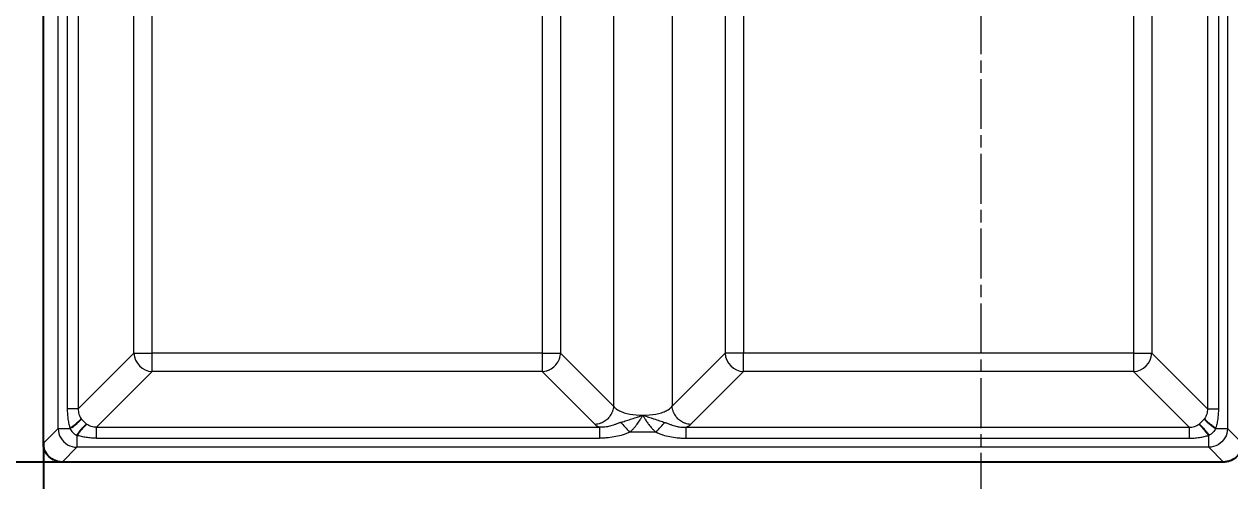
# Model space of a CAD drawing. Header units: millimetres. Extents: x 0 to 1486, y 0 to 1051.
# Drawn here: x 1217.8 to 1277.7, y 859.2 to 881.9 of the extents above; entities that cross this region are included whole.
import ezdxf

# ---------------------------------------------------------------- set-up
doc = ezdxf.new("R2010")
doc.units = ezdxf.units.MM
doc.header["$LTSCALE"] = 1.25
doc.linetypes.add('CHAIN', pattern=[0.3543, 0.2362, -0.0295, 0.0591, -0.0295])
doc.linetypes.add('LONG_DASH_DOTTED', pattern=[0.3001, 0.2362, -0.0295, 0.0049, -0.0295])
for name, color, linetype, lineweight, true_color in [('Bemaßungen(DIN)', 7, 'Continuous', 5, 0x262659), ('Schnittansichtslinien(DIN)', 7, 'LONG_DASH_DOTTED', 9, 0x262659), ('Sichtbare Kanten(DIN)', 7, 'Continuous', 25, 0x262659), ('Sichtbare tangentiale Kanten(DIN)', 7, 'Continuous', 15, 0x1a1a3e)]:
    doc.layers.add(name, color=color, linetype=linetype, lineweight=lineweight, true_color=true_color)
doc.styles.add('Aktuell-DINGroßer Text', font='arial.ttf')
doc.dimstyles.new('STANDARD-DIN', dxfattribs={"dimscale": 1.25, "dimtxt": 5.25, "dimasz": 2.5, "dimexe": 3.175, "dimexo": 0, "dimgap": 0.8, "dimtad": 1, "dimrnd": 1e-08, "dimtxsty": 'Aktuell-DINGroßer Text', "dimcen": 0.09, "dimdle": 10, "dimclrd": 256, "dimclre": 256, "dimclrt": 256, "dimazin": 2, "dimtfac": 0.666667, "dimtmove": 0, "dimatfit": 3, "dimfxl": 1, "dimtolj": 1, "dimlwd": 25, "dimlwe": 25, "dimarcsym": 0})

# ---------------------------------------------------------------- blocks, each defined once
blk = doc.blocks.new('2DTransSchnitt2')
at = {"layer": 'Schnittansichtslinien(DIN)', "linetype": 'CHAIN', "ltscale": 6.706732}
blk.add_line((1012.253, 801.333), (1012.253, 654.809), dxfattribs=at)
blk = doc.blocks.new('*D129')
at = {"layer": 'Bemaßungen(DIN)', "color": 250, "linetype": 'Continuous', "lineweight": 25, "true_color": 0x3f3f3f, "transparency": 16777216}
for p, q in [((1219.719, 957.386), (1175.126, 957.386)), ((1179.094, 954.261), (1179.094, 863.255)), ((1219.719, 860.13), (1175.126, 860.13))]:
    blk.add_line(p, q, dxfattribs=at)
at = {"layer": 'Bemaßungen(DIN)', "color": 250, "linetype": 'Continuous', "true_color": 0x3f3f3f, "transparency": 16777216}
for points in [[(1178.573, 954.261), (1179.615, 954.261), (1179.094, 957.386)], [(1178.573, 863.255), (1179.615, 863.255), (1179.094, 860.13)]]:
    blk.add_solid(points, dxfattribs=at)
at = {"layer": 'Defpoints', "color": 0, "linetype": 'Continuous', "transparency": 16777216}
for p in [(1219.719, 957.386), (1179.094, 860.13), (1219.719, 860.13)]:
    blk.add_point(p, dxfattribs=at)
at = {"layer": 'Bemaßungen(DIN)', "color": 179, "linetype": 'Continuous', "lineweight": 25, "true_color": 0x262659, "transparency": 16777216, "insert": (1170.207, 897.686), "char_height": 6.5625, "attachment_point": 1, "rotation": 90, "style": 'Aktuell-DINGroßer Text'}
blk.add_mtext('\\A1;51,87', dxfattribs=at)
blk = doc.blocks.new('*D130')
at = {"layer": 'Bemaßungen(DIN)', "color": 250, "linetype": 'Continuous', "lineweight": 25, "true_color": 0x3f3f3f, "transparency": 16777216}
for p, q in [((1218.791, 861.059), (1218.791, 835.215)), ((1278.285, 861.059), (1278.285, 835.215)), ((1221.916, 839.184), (1275.16, 839.184))]:
    blk.add_line(p, q, dxfattribs=at)
at = {"layer": 'Bemaßungen(DIN)', "color": 250, "linetype": 'Continuous', "true_color": 0x3f3f3f, "transparency": 16777216}
for points in [[(1221.916, 839.704), (1221.916, 838.663), (1218.791, 839.184)], [(1275.16, 839.704), (1275.16, 838.663), (1278.285, 839.184)]]:
    blk.add_solid(points, dxfattribs=at)
at = {"layer": 'Defpoints', "color": 0, "linetype": 'Continuous', "transparency": 16777216}
for p in [(1218.791, 861.059), (1278.285, 861.059), (1278.285, 839.184)]:
    blk.add_point(p, dxfattribs=at)
at = {"layer": 'Bemaßungen(DIN)', "color": 179, "linetype": 'Continuous', "lineweight": 25, "true_color": 0x262659, "transparency": 16777216, "insert": (1237.468, 848.071), "char_height": 6.5625, "attachment_point": 1, "style": 'Aktuell-DINGroßer Text'}
blk.add_mtext('\\A1;31,73', dxfattribs=at)

msp = doc.modelspace()

# ---------------------------------------------------------------- linework, layer by layer
at = {"layer": 'Sichtbare Kanten(DIN)'}
for p, q in [((1218.7909, 861.0586), (1218.7909, 956.4581)), ((1277.3563, 860.1302), (1219.7193, 860.1302))]:
    msp.add_line(p, q, dxfattribs=at)
for points, knots in [([(1220.1151, 861.79), (1220.1448, 861.8119), (1220.174, 861.8338), (1220.2026, 861.8555), (1220.2384, 861.8826), (1220.2731, 861.9096), (1220.3064, 861.9359), (1220.3264, 861.9518), (1220.3459, 861.9674), (1220.3648, 861.9827), (1220.4026, 862.0135), (1220.438, 862.0432), (1220.4705, 862.0714), (1220.503, 862.0995), (1220.5326, 862.1262), (1220.5588, 862.1509), (1220.5718, 862.1633), (1220.5841, 862.1752), (1220.5954, 862.1865), (1220.6143, 862.2054), (1220.6307, 862.2228), (1220.6445, 862.2386), (1220.6555, 862.2512), (1220.6648, 862.2627), (1220.6723, 862.2731)], [-1.0769104, -1.0769104, -1.0769104, -1.0769104, -0.9572537, -0.9572537, -0.9572537, -0.8077, -0.8077, -0.8077, -0.7179403, -0.7179403, -0.7179403, -0.5384552, -0.5384552, -0.5384552, -0.3589701, -0.3589701, -0.3589701, -0.2692104, -0.2692104, -0.2692104, -0.1196567, -0.1196567, -0.1196567, 0, 0, 0, 0]), ([(1276.9606, 861.79), (1276.9309, 861.8119), (1276.9016, 861.8338), (1276.873, 861.8555), (1276.8373, 861.8826), (1276.8025, 861.9096), (1276.7692, 861.9359), (1276.7492, 861.9518), (1276.7297, 861.9674), (1276.7109, 861.9827), (1276.6731, 862.0135), (1276.6377, 862.0432), (1276.6052, 862.0714), (1276.5726, 862.0995), (1276.5431, 862.1262), (1276.5169, 862.1509), (1276.5038, 862.1633), (1276.4915, 862.1752), (1276.4802, 862.1865), (1276.4613, 862.2054), (1276.4449, 862.2228), (1276.4312, 862.2386), (1276.4202, 862.2512), (1276.4109, 862.2627), (1276.4034, 862.2731)], [-1.0769104, -1.0769104, -1.0769104, -1.0769104, -0.9572537, -0.9572537, -0.9572537, -0.8077, -0.8077, -0.8077, -0.7179403, -0.7179403, -0.7179403, -0.5384552, -0.5384552, -0.5384552, -0.3589701, -0.3589701, -0.3589701, -0.2692104, -0.2692104, -0.2692104, -0.1196567, -0.1196567, -0.1196567, 0, 0, 0, 0]), ([(1220.4507, 861.4543), (1220.4726, 861.484), (1220.4945, 861.5133), (1220.5162, 861.5419), (1220.5434, 861.5776), (1220.5703, 861.6124), (1220.5967, 861.6457), (1220.6125, 861.6657), (1220.6281, 861.6851), (1220.6435, 861.704), (1220.6742, 861.7418), (1220.7039, 861.7772), (1220.7321, 861.8097), (1220.7603, 861.8422), (1220.787, 861.8718), (1220.8117, 861.898), (1220.824, 861.9111), (1220.8359, 861.9233), (1220.8473, 861.9347), (1220.8662, 861.9536), (1220.8836, 861.97), (1220.8993, 861.9837), (1220.9119, 861.9947), (1220.9235, 862.004), (1220.9339, 862.0115)], [-1.0769104, -1.0769104, -1.0769104, -1.0769104, -0.9572537, -0.9572537, -0.9572537, -0.8077, -0.8077, -0.8077, -0.7179403, -0.7179403, -0.7179403, -0.5384552, -0.5384552, -0.5384552, -0.3589701, -0.3589701, -0.3589701, -0.2692104, -0.2692104, -0.2692104, -0.1196567, -0.1196567, -0.1196567, 0, 0, 0, 0]), ([(1276.6249, 861.4543), (1276.603, 861.484), (1276.5811, 861.5133), (1276.5594, 861.5419), (1276.5322, 861.5776), (1276.5053, 861.6124), (1276.479, 861.6457), (1276.4631, 861.6657), (1276.4475, 861.6851), (1276.4321, 861.704), (1276.4014, 861.7418), (1276.3717, 861.7772), (1276.3435, 861.8097), (1276.3153, 861.8422), (1276.2887, 861.8718), (1276.264, 861.898), (1276.2516, 861.9111), (1276.2397, 861.9233), (1276.2284, 861.9347), (1276.2095, 861.9536), (1276.1921, 861.97), (1276.1763, 861.9837), (1276.1637, 861.9947), (1276.1522, 862.004), (1276.1418, 862.0115)], [-1.0769104, -1.0769104, -1.0769104, -1.0769104, -0.9572537, -0.9572537, -0.9572537, -0.8077, -0.8077, -0.8077, -0.7179403, -0.7179403, -0.7179403, -0.5384552, -0.5384552, -0.5384552, -0.3589701, -0.3589701, -0.3589701, -0.2692104, -0.2692104, -0.2692104, -0.1196567, -0.1196567, -0.1196567, 0, 0, 0, 0]), ([(1219.7193, 860.1302), (1219.5994, 860.1302), (1219.4787, 860.1536), (1219.2575, 860.2431), (1219.1569, 860.3087), (1218.9864, 860.4739), (1218.9176, 860.5731), (1218.8438, 860.7411), (1218.8241, 860.8031), (1218.7977, 860.9293), (1218.7909, 860.994), (1218.7909, 861.0586)], [0, 0, 0, 0, 0.019193526, 0.019193526, 0.038166014, 0.038166014, 0.057250771, 0.057250771, 0.067667509, 0.067667509, 0.078108379, 0.078108379, 0.078108379, 0.078108379]), ([(1278.2847, 861.0586), (1278.2847, 860.9386), (1278.2613, 860.8179), (1278.1718, 860.5968), (1278.1062, 860.4961), (1277.941, 860.3257), (1277.8417, 860.2568), (1277.6738, 860.183), (1277.6118, 860.1633), (1277.4855, 860.137), (1277.4209, 860.1302), (1277.3563, 860.1302)], [0, 0, 0, 0, 0.019193526, 0.019193526, 0.038166014, 0.038166014, 0.057250771, 0.057250771, 0.067667509, 0.067667509, 0.078108379, 0.078108379, 0.078108379, 0.078108379])]:
    msp.add_open_spline(points, degree=3, knots=knots, dxfattribs=at)
at = {"layer": 'Sichtbare tangentiale Kanten(DIN)'}
for p, q in [((1219.5224, 861.79), (1219.5224, 955.7266)), ((1277.5533, 955.7266), (1277.5533, 861.79)), ((1219.9741, 954.7462), (1219.9741, 862.7704)), ((1220.5207, 954.7462), (1220.5207, 862.7704)), ((1247.0812, 954.6087), (1247.0812, 862.9079)), ((1249.9944, 954.6087), (1249.9944, 862.9079)), ((1276.5549, 954.7462), (1276.5549, 862.7704)), ((1277.1016, 954.7462), (1277.1016, 862.7704)), ((1223.2789, 865.5286), (1223.2789, 951.988)), ((1224.1894, 865.5286), (1224.1894, 951.988)), ((1243.5467, 951.988), (1243.5467, 865.5286)), ((1244.4571, 951.988), (1244.4571, 865.5286)), ((1252.6186, 951.988), (1252.6186, 865.5286)), ((1253.5289, 951.988), (1253.5289, 865.5286)), ((1272.8863, 951.988), (1272.8863, 865.5286)), ((1273.7967, 951.988), (1273.7967, 865.5286)), ((1220.5207, 862.7704), (1223.2789, 865.5286)), ((1223.2789, 865.5286), (1224.1894, 865.5286)), ((1243.5467, 865.5286), (1224.1894, 865.5286)), ((1224.1894, 864.6182), (1224.1894, 865.5286)), ((1243.5467, 865.5286), (1243.5467, 864.6182)), ((1243.5467, 865.5286), (1244.4571, 865.5286)), ((1244.4571, 865.5286), (1247.0812, 862.9079)), ((1252.6186, 865.5286), (1249.9944, 862.9079)), ((1253.5289, 865.5286), (1252.6186, 865.5286)), ((1272.8863, 865.5286), (1253.5289, 865.5286)), ((1253.5289, 864.6182), (1253.5289, 865.5286)), ((1272.8863, 865.5286), (1273.7967, 865.5286)), ((1272.8863, 865.5286), (1272.8863, 864.6182)), ((1276.5549, 862.7704), (1273.7967, 865.5286)), ((1221.4311, 861.86), (1224.1894, 864.6182)), ((1243.5467, 864.6182), (1224.1894, 864.6182)), ((1243.5467, 864.6182), (1246.1709, 861.9975)), ((1253.5289, 864.6182), (1250.9048, 861.9975)), ((1272.8863, 864.6182), (1253.5289, 864.6182)), ((1275.6445, 861.86), (1272.8863, 864.6182)), ((1220.5207, 862.7704), (1219.9741, 862.7704)), ((1276.5549, 862.7704), (1277.1016, 862.7704)), ((1218.7909, 861.0586), (1219.5224, 861.79)), ((1221.4311, 861.86), (1246.3844, 861.86)), ((1221.4311, 861.3133), (1221.4311, 861.86)), ((1246.3844, 861.86), (1246.3844, 861.3133)), ((1250.6913, 861.86), (1275.6445, 861.86)), ((1250.6913, 861.3133), (1250.6913, 861.86)), ((1275.6445, 861.86), (1275.6445, 861.3133)), ((1276.9606, 861.79), (1277.5533, 861.79)), ((1278.2847, 861.0586), (1277.5533, 861.79)), ((1221.4311, 861.3133), (1246.3844, 861.3133)), ((1249.1893, 861.6043), (1247.8866, 861.6043)), ((1250.6913, 861.3133), (1275.6445, 861.3133)), ((1219.7193, 860.1302), (1220.4507, 860.8616)), ((1276.6249, 860.8616), (1220.4507, 860.8616)), ((1277.3563, 860.1302), (1276.6249, 860.8616))]:
    msp.add_line(p, q, dxfattribs=at)
for centre, major_axis, ratio, start_param, end_param in [((1224.1894, 865.5286), (0.6629, -0.6629), 0.9446321, 3.9554703, 5.4693077), ((1253.5289, 865.5286), (0.6625, -0.6634), 0.9445654, 3.9561594, 5.4699263), ((1272.8863, 865.5286), (-0.6629, -0.6629), 0.9446321, 0.8138776, 2.327715), ((1248.1523, 862.1072), (2.0513, -0.0336), 0.2634519, 3.4077328, 3.677844), ((1247.8867, 861.6043), (0.6271, -0.6969), 0.0000692, 3.9311732, 4.7123471), ((1249.1891, 861.6042), (0.6269, 0.697), 0.0000692, 4.7125872, 5.493443), ((1248.9234, 862.1072), (2.0513, 0.0336), 0.2634519, 5.746934, 6.0170452)]:
    msp.add_ellipse(centre, major_axis=major_axis, ratio=ratio, start_param=start_param, end_param=end_param, dxfattribs=at)
for points, knots in [([(1243.5467, 864.6182), (1243.5686, 864.6194), (1243.5905, 864.6215), (1243.6124, 864.6243), (1243.6561, 864.63), (1243.6995, 864.6388), (1243.7423, 864.6506), (1243.7905, 864.6639), (1243.8378, 864.681), (1243.8836, 864.7018), (1243.8989, 864.7087), (1243.914, 864.7161), (1243.9289, 864.7238), (1244.0184, 864.7702), (1244.1012, 864.8307), (1244.1728, 864.9024), (1244.2445, 864.9741), (1244.3051, 865.0569), (1244.3515, 865.1464), (1244.3592, 865.1613), (1244.3665, 865.1764), (1244.3735, 865.1917), (1244.3942, 865.2375), (1244.4113, 865.2848), (1244.4246, 865.333), (1244.4364, 865.3758), (1244.4453, 865.4192), (1244.4509, 865.4629), (1244.4538, 865.4848), (1244.4558, 865.5067), (1244.4571, 865.5286)], [0, 0, 0, 0, 0.0720856, 0.0720856, 0.0720856, 0.2162567, 0.2162567, 0.2162567, 0.3784425, 0.3784425, 0.3784425, 0.4325134, 0.4325134, 0.4325134, 0.7568985, 0.7568985, 0.7568985, 1.0812835, 1.0812835, 1.0812835, 1.1353545, 1.1353545, 1.1353545, 1.2975402, 1.2975402, 1.2975402, 1.4417114, 1.4417114, 1.4417114, 1.5137969, 1.5137969, 1.5137969, 1.5137969]), ([(1247.0812, 862.9079), (1247.08, 862.886), (1247.0779, 862.8641), (1247.0751, 862.8422), (1247.0694, 862.7985), (1247.0606, 862.755), (1247.0488, 862.7122), (1247.0355, 862.6641), (1247.0184, 862.6168), (1246.9976, 862.571), (1246.9907, 862.5557), (1246.9834, 862.5406), (1246.9756, 862.5257), (1246.9447, 862.466), (1246.9075, 862.4093), (1246.8649, 862.3569), (1246.8436, 862.3307), (1246.8209, 862.3056), (1246.797, 862.2817), (1246.7731, 862.2578), (1246.748, 862.2352), (1246.7218, 862.2138), (1246.6563, 862.1606), (1246.5841, 862.1157), (1246.5078, 862.0811), (1246.462, 862.0603), (1246.4146, 862.0432), (1246.3665, 862.0299), (1246.3237, 862.0181), (1246.2802, 862.0093), (1246.2365, 862.0036), (1246.2147, 862.0008), (1246.1928, 861.9987), (1246.1709, 861.9975)], [-1.5137969, -1.5137969, -1.5137969, -1.5137969, -1.4417114, -1.4417114, -1.4417114, -1.2975402, -1.2975402, -1.2975402, -1.1353545, -1.1353545, -1.1353545, -1.0812835, -1.0812835, -1.0812835, -0.8650268, -0.8650268, -0.8650268, -0.7568985, -0.7568985, -0.7568985, -0.6487701, -0.6487701, -0.6487701, -0.3784425, -0.3784425, -0.3784425, -0.2162567, -0.2162567, -0.2162567, -0.0720856, -0.0720856, -0.0720856, 0, 0, 0, 0]), ([(1247.0812, 862.9079), (1247.1209, 862.8435), (1247.188, 862.7818), (1247.2779, 862.7261), (1247.3079, 862.7075), (1247.3404, 862.6895), (1247.3754, 862.6724), (1247.4454, 862.6381), (1247.5249, 862.607), (1247.6124, 862.5797), (1247.6998, 862.5524), (1247.7951, 862.529), (1247.8951, 862.51), (1248.0953, 862.4721), (1248.3162, 862.4522), (1248.5378, 862.4522)], [-1.0975594, -1.0975594, -1.0975594, -1.0975594, -0.8232491, -0.8232491, -0.8232491, -0.7317063, -0.7317063, -0.7317063, -0.5486389, -0.5486389, -0.5486389, -0.3658531, -0.3658531, -0.3658531, 0, 0, 0, 0]), ([(1248.5378, 862.4522), (1248.7594, 862.4522), (1248.9803, 862.4721), (1249.1805, 862.51), (1249.2805, 862.529), (1249.3758, 862.5524), (1249.4632, 862.5797), (1249.5507, 862.607), (1249.6302, 862.6381), (1249.7002, 862.6724), (1249.7352, 862.6895), (1249.7678, 862.7075), (1249.7978, 862.7261), (1249.8877, 862.7818), (1249.9547, 862.8435), (1249.9944, 862.9079)], [0, 0, 0, 0, 0.3658531, 0.3658531, 0.3658531, 0.5486389, 0.5486389, 0.5486389, 0.7317063, 0.7317063, 0.7317063, 0.8232491, 0.8232491, 0.8232491, 1.0975594, 1.0975594, 1.0975594, 1.0975594]), ([(1250.9048, 861.9975), (1250.8829, 861.9987), (1250.861, 862.0008), (1250.8391, 862.0036), (1250.7954, 862.0093), (1250.7519, 862.0181), (1250.7091, 862.0299), (1250.661, 862.0432), (1250.6137, 862.0603), (1250.5679, 862.0811), (1250.4915, 862.1157), (1250.4193, 862.1606), (1250.3538, 862.2138), (1250.3277, 862.2352), (1250.3025, 862.2578), (1250.2786, 862.2817), (1250.2548, 862.3056), (1250.2321, 862.3307), (1250.2108, 862.3569), (1250.1682, 862.4093), (1250.1309, 862.466), (1250.1, 862.5257), (1250.0923, 862.5406), (1250.085, 862.5557), (1250.078, 862.571), (1250.0573, 862.6168), (1250.0402, 862.6641), (1250.0269, 862.7122), (1250.0151, 862.755), (1250.0062, 862.7985), (1250.0006, 862.8422), (1249.9977, 862.8641), (1249.9957, 862.886), (1249.9944, 862.9079)], [-1.5137969, -1.5137969, -1.5137969, -1.5137969, -1.4417114, -1.4417114, -1.4417114, -1.2975402, -1.2975402, -1.2975402, -1.1353545, -1.1353545, -1.1353545, -0.8650268, -0.8650268, -0.8650268, -0.7568985, -0.7568985, -0.7568985, -0.6487701, -0.6487701, -0.6487701, -0.4325134, -0.4325134, -0.4325134, -0.3784425, -0.3784425, -0.3784425, -0.2162567, -0.2162567, -0.2162567, -0.0720856, -0.0720856, -0.0720856, 0, 0, 0, 0]), ([(1219.9741, 862.7704), (1219.9742, 862.7484), (1219.9743, 862.7265), (1219.9746, 862.7046), (1219.975, 862.6827), (1219.9756, 862.6608), (1219.9764, 862.639), (1219.9779, 862.5953), (1219.9802, 862.5517), (1219.9832, 862.5085), (1219.9893, 862.4222), (1219.9984, 862.3371), (1220.0104, 862.2544), (1220.0224, 862.1714), (1220.0374, 862.0908), (1220.055, 862.0132), (1220.0638, 861.9744), (1220.0732, 861.9364), (1220.0832, 861.8992), (1220.0882, 861.8806), (1220.0934, 861.8622), (1220.0987, 861.844), (1220.1041, 861.8258), (1220.1096, 861.8078), (1220.1151, 861.79)], [0, 0, 0, 0, 0.03321382, 0.03321382, 0.03321382, 0.06641125, 0.06641125, 0.06641125, 0.13277377, 0.13277377, 0.13277377, 0.26517816, 0.26517816, 0.26517816, 0.3981672, 0.3981672, 0.3981672, 0.46455773, 0.46455773, 0.46455773, 0.4977404, 0.4977404, 0.4977404, 0.53089997, 0.53089997, 0.53089997, 0.53089997]), ([(1220.5207, 862.7704), (1220.516, 862.6781), (1220.5384, 862.4975), (1220.6208, 862.3432), (1220.6723, 862.2731)], [0, 0, 0, 0, 0.14249094, 0.285274, 0.285274, 0.285274, 0.285274]), ([(1220.6723, 862.2731), (1220.708, 862.2245), (1220.7882, 862.1291), (1220.8834, 862.0486), (1220.9339, 862.0115)], [0, 0, 0, 0, 0.09759049, 0.19891575, 0.19891575, 0.19891575, 0.19891575]), ([(1247.4451, 862.095), (1247.4627, 862.1007), (1247.4804, 862.1064), (1247.4983, 862.1122), (1247.5162, 862.118), (1247.5343, 862.124), (1247.5528, 862.13), (1247.5896, 862.1421), (1247.6274, 862.1546), (1247.6665, 862.1675), (1247.7475, 862.1941), (1247.8341, 862.2226), (1247.9285, 862.2529), (1248.0168, 862.2812), (1248.1117, 862.311), (1248.2119, 862.3433), (1248.2638, 862.36), (1248.3171, 862.3773), (1248.3715, 862.3955), (1248.3987, 862.4045), (1248.4262, 862.4137), (1248.4539, 862.4232), (1248.4817, 862.4327), (1248.5097, 862.4424), (1248.5378, 862.4522)], [0, 0, 0, 0, 0.0397614, 0.0397614, 0.0397614, 0.07945706, 0.07945706, 0.07945706, 0.15871475, 0.15871475, 0.15871475, 0.32258978, 0.32258978, 0.32258978, 0.4758974, 0.4758974, 0.4758974, 0.55516805, 0.55516805, 0.55516805, 0.59470833, 0.59470833, 0.59470833, 0.634183, 0.634183, 0.634183, 0.634183]), ([(1247.8866, 861.6043), (1247.9031, 861.6194), (1247.9196, 861.6345), (1247.9359, 861.6498), (1247.9522, 861.6652), (1247.9682, 861.6808), (1247.984, 861.6966), (1248.0157, 861.7282), (1248.0466, 861.7606), (1248.0767, 861.7937), (1248.1391, 861.8622), (1248.1982, 861.9337), (1248.2541, 862.0077), (1248.3062, 862.0767), (1248.3538, 862.149), (1248.4002, 862.2219), (1248.4242, 862.2596), (1248.4479, 862.2976), (1248.471, 862.3358), (1248.4826, 862.355), (1248.494, 862.3742), (1248.5052, 862.3936), (1248.5163, 862.413), (1248.5271, 862.4325), (1248.5378, 862.4522)], [0, 0, 0, 0, 0.03572785, 0.03572785, 0.03572785, 0.07149694, 0.07149694, 0.07149694, 0.14312062, 0.14312062, 0.14312062, 0.29141532, 0.29141532, 0.29141532, 0.42964001, 0.42964001, 0.42964001, 0.50120862, 0.50120862, 0.50120862, 0.53702584, 0.53702584, 0.53702584, 0.57289678, 0.57289678, 0.57289678, 0.57289678]), ([(1248.5378, 862.4522), (1248.7292, 862.3852), (1249.036, 862.2893), (1249.3798, 862.1777), (1249.5498, 862.1209), (1249.6305, 862.0949)], [0, 0, 0, 0, 0.26896933, 0.45156768, 0.63416604, 0.63416604, 0.63416604, 0.63416604]), ([(1248.5378, 862.4522), (1248.5485, 862.4325), (1248.5594, 862.413), (1248.5705, 862.3936), (1248.5816, 862.3742), (1248.593, 862.3549), (1248.6045, 862.3357), (1248.6276, 862.2974), (1248.6511, 862.2593), (1248.675, 862.2215), (1248.7082, 862.1688), (1248.7423, 862.1164), (1248.7788, 862.0658), (1248.7947, 862.0437), (1248.8109, 862.0219), (1248.8273, 862.0002), (1248.8816, 861.9289), (1248.9388, 861.8598), (1248.9991, 861.7936), (1249.0293, 861.7605), (1249.0602, 861.7281), (1249.0919, 861.6965), (1249.1077, 861.6808), (1249.1237, 861.6652), (1249.14, 861.6498), (1249.1563, 861.6345), (1249.1728, 861.6194), (1249.1893, 861.6043)], [0, 0, 0, 0, 0.0358734, 0.0358734, 0.0358734, 0.07170528, 0.07170528, 0.07170528, 0.14331927, 0.14331927, 0.14331927, 0.24303125, 0.24303125, 0.24303125, 0.28653163, 0.28653163, 0.28653163, 0.42986368, 0.42986368, 0.42986368, 0.50150264, 0.50150264, 0.50150264, 0.53727834, 0.53727834, 0.53727834, 0.5730102, 0.5730102, 0.5730102, 0.5730102]), ([(1276.4034, 862.2731), (1276.3677, 862.2245), (1276.2875, 862.1291), (1276.1923, 862.0486), (1276.1418, 862.0115)], [0, 0, 0, 0, 0.09759049, 0.19891575, 0.19891575, 0.19891575, 0.19891575]), ([(1276.5549, 862.7704), (1276.5596, 862.6781), (1276.5372, 862.4975), (1276.4549, 862.3432), (1276.4034, 862.2731)], [0, 0, 0, 0, 0.14249094, 0.285274, 0.285274, 0.285274, 0.285274]), ([(1277.1016, 862.7704), (1277.1015, 862.7484), (1277.1014, 862.7265), (1277.101, 862.7046), (1277.1007, 862.6827), (1277.1001, 862.6608), (1277.0993, 862.639), (1277.0977, 862.5953), (1277.0955, 862.5517), (1277.0924, 862.5085), (1277.0864, 862.4222), (1277.0773, 862.3371), (1277.0653, 862.2544), (1277.0532, 862.1714), (1277.0382, 862.0908), (1277.0206, 862.0132), (1277.0118, 861.9744), (1277.0024, 861.9364), (1276.9924, 861.8992), (1276.9874, 861.8806), (1276.9823, 861.8622), (1276.9769, 861.844), (1276.9716, 861.8258), (1276.9661, 861.8078), (1276.9606, 861.79)], [0, 0, 0, 0, 0.03321382, 0.03321382, 0.03321382, 0.06641125, 0.06641125, 0.06641125, 0.13277377, 0.13277377, 0.13277377, 0.26517816, 0.26517816, 0.26517816, 0.3981672, 0.3981672, 0.3981672, 0.46455773, 0.46455773, 0.46455773, 0.4977404, 0.4977404, 0.4977404, 0.53089997, 0.53089997, 0.53089997, 0.53089997]), ([(1219.5224, 861.79), (1219.5271, 861.79), (1219.5342, 861.79), (1219.5436, 861.79), (1219.5564, 861.79), (1219.5735, 861.79), (1219.5946, 861.79), (1219.6041, 861.79), (1219.6144, 861.79), (1219.6255, 861.79), (1219.6569, 861.79), (1219.6944, 861.79), (1219.7371, 861.79), (1219.7672, 861.79), (1219.7999, 861.79), (1219.8346, 861.79), (1219.8665, 861.79), (1219.9, 861.79), (1219.9349, 861.79), (1219.9614, 861.79), (1219.9886, 861.79), (1220.0164, 861.79), (1220.0486, 861.79), (1220.0816, 861.79), (1220.1151, 861.79)], [0, 0, 0, 0, 0.1366456, 0.1366456, 0.1366456, 0.3250932, 0.3250932, 0.3250932, 0.4099368, 0.4099368, 0.4099368, 0.6502295, 0.6502295, 0.6502295, 0.8198736, 0.8198736, 0.8198736, 0.9753762, 0.9753762, 0.9753762, 1.0931648, 1.0931648, 1.0931648, 1.2298104, 1.2298104, 1.2298104, 1.2298104]), ([(1220.1151, 861.79), (1220.1307, 861.758), (1220.1661, 861.6917), (1220.2431, 861.5922), (1220.3455, 861.5092), (1220.4149, 861.4718), (1220.4507, 861.4543)], [0, 0, 0, 0, 0.06385433, 0.1271103, 0.18750841, 0.25908506, 0.25908506, 0.25908506, 0.25908506]), ([(1221.4311, 861.86), (1221.3388, 861.8552), (1221.1582, 861.8777), (1221.0039, 861.96), (1220.9339, 862.0115)], [0, 0, 0, 0, 0.14249094, 0.285274, 0.285274, 0.285274, 0.285274]), ([(1247.4451, 862.095), (1247.4314, 862.0905), (1247.4179, 862.0861), (1247.4047, 862.0817), (1247.3914, 862.0772), (1247.3785, 862.0727), (1247.3658, 862.0683), (1247.3403, 862.0594), (1247.3157, 862.0505), (1247.2918, 862.0418), (1247.2389, 862.0223), (1247.1895, 862.0034), (1247.1409, 861.9856), (1247.0574, 861.9551), (1246.9771, 861.9281), (1246.8962, 861.907), (1246.8174, 861.8865), (1246.7381, 861.8716), (1246.6584, 861.8632), (1246.61, 861.8582), (1246.5613, 861.8555), (1246.5128, 861.8551), (1246.4913, 861.8549), (1246.4698, 861.8552), (1246.4484, 861.8561), (1246.427, 861.857), (1246.4057, 861.8585), (1246.3844, 861.86)], [0, 0, 0, 0, 0.01897228, 0.01897228, 0.01897228, 0.03796594, 0.03796594, 0.03796594, 0.07600353, 0.07600353, 0.07600353, 0.16039524, 0.16039524, 0.16039524, 0.30539712, 0.30539712, 0.30539712, 0.44668431, 0.44668431, 0.44668431, 0.53247752, 0.53247752, 0.53247752, 0.57051482, 0.57051482, 0.57051482, 0.60860001, 0.60860001, 0.60860001, 0.60860001]), ([(1249.6305, 862.0949), (1249.6442, 862.0904), (1249.6577, 862.086), (1249.671, 862.0815), (1249.6842, 862.0771), (1249.6972, 862.0726), (1249.7099, 862.0682), (1249.7354, 862.0593), (1249.76, 862.0504), (1249.7838, 862.0417), (1249.8368, 862.0223), (1249.8863, 862.0033), (1249.9349, 861.9856), (1250.0184, 861.9551), (1250.0988, 861.9281), (1250.1796, 861.907), (1250.2584, 861.8864), (1250.3376, 861.8715), (1250.4174, 861.8632), (1250.4658, 861.8582), (1250.5144, 861.8555), (1250.5629, 861.8551), (1250.5844, 861.8549), (1250.6058, 861.8552), (1250.6272, 861.8561), (1250.6486, 861.857), (1250.67, 861.8585), (1250.6913, 861.86)], [0, 0, 0, 0, 0.01897293, 0.01897293, 0.01897293, 0.03796717, 0.03796717, 0.03796717, 0.07600559, 0.07600559, 0.07600559, 0.16042953, 0.16042953, 0.16042953, 0.30545971, 0.30545971, 0.30545971, 0.44674818, 0.44674818, 0.44674818, 0.53248555, 0.53248555, 0.53248555, 0.57052339, 0.57052339, 0.57052339, 0.60860904, 0.60860904, 0.60860904, 0.60860904]), ([(1275.6445, 861.86), (1275.7368, 861.8552), (1275.9174, 861.8777), (1276.0717, 861.96), (1276.1418, 862.0115)], [0, 0, 0, 0, 0.14249094, 0.285274, 0.285274, 0.285274, 0.285274]), ([(1276.9606, 861.79), (1276.945, 861.758), (1276.9095, 861.6917), (1276.8326, 861.5922), (1276.7301, 861.5092), (1276.6607, 861.4718), (1276.6249, 861.4543)], [0, 0, 0, 0, 0.06385433, 0.1271103, 0.18750841, 0.25908506, 0.25908506, 0.25908506, 0.25908506]), ([(1221.4311, 861.3133), (1221.4092, 861.3134), (1221.3873, 861.3135), (1221.3654, 861.3139), (1221.3435, 861.3142), (1221.3216, 861.3148), (1221.2997, 861.3156), (1221.256, 861.3171), (1221.2125, 861.3194), (1221.1693, 861.3225), (1221.083, 861.3285), (1220.9978, 861.3376), (1220.9152, 861.3496), (1220.8322, 861.3617), (1220.7515, 861.3767), (1220.6739, 861.3943), (1220.6352, 861.403), (1220.5972, 861.4125), (1220.5599, 861.4225), (1220.5413, 861.4275), (1220.5229, 861.4326), (1220.5047, 861.438), (1220.4865, 861.4433), (1220.4686, 861.4488), (1220.4507, 861.4543)], [0, 0, 0, 0, 0.03321382, 0.03321382, 0.03321382, 0.06641125, 0.06641125, 0.06641125, 0.13277377, 0.13277377, 0.13277377, 0.26517816, 0.26517816, 0.26517816, 0.3981672, 0.3981672, 0.3981672, 0.46455773, 0.46455773, 0.46455773, 0.4977404, 0.4977404, 0.4977404, 0.53089995, 0.53089995, 0.53089995, 0.53089995]), ([(1220.4507, 861.4543), (1220.4507, 861.416), (1220.4507, 861.2918), (1220.4507, 861.1017), (1220.4507, 860.931), (1220.4507, 860.874), (1220.4507, 860.8616)], [-0.48919907, -0.48919907, -0.48919907, -0.48919907, -0.42706452, -0.28470968, -0.14235484, 0, 0, 0, 0]), ([(1247.8866, 861.6043), (1247.8735, 861.5991), (1247.8604, 861.5939), (1247.8473, 861.5887), (1247.8342, 861.5835), (1247.8209, 861.5784), (1247.8076, 861.5733), (1247.7811, 861.563), (1247.7544, 861.5529), (1247.7273, 861.543), (1247.6732, 861.5231), (1247.6178, 861.5039), (1247.5609, 861.4858), (1247.5548, 861.4839), (1247.5486, 861.4819), (1247.5424, 861.48), (1247.4332, 861.4459), (1247.318, 861.4159), (1247.1971, 861.3912), (1247.0792, 861.3673), (1246.9558, 861.3485), (1246.8291, 861.3355), (1246.8203, 861.3346), (1246.8115, 861.3337), (1246.8027, 861.3329), (1246.7342, 861.3263), (1246.6648, 861.3215), (1246.5949, 861.3182), (1246.56, 861.3165), (1246.5249, 861.3153), (1246.4898, 861.3145), (1246.4547, 861.3138), (1246.4195, 861.3135), (1246.3844, 861.3133)], [0, 0, 0, 0, 0.02583351, 0.02583351, 0.02583351, 0.0516036, 0.0516036, 0.0516036, 0.10300036, 0.10300036, 0.10300036, 0.20559562, 0.20559562, 0.20559562, 0.21673382, 0.21673382, 0.21673382, 0.41266739, 0.41266739, 0.41266739, 0.60358148, 0.60358148, 0.60358148, 0.61677746, 0.61677746, 0.61677746, 0.71958411, 0.71958411, 0.71958411, 0.77098124, 0.77098124, 0.77098124, 0.82236981, 0.82236981, 0.82236981, 0.82236981]), ([(1249.1893, 861.6043), (1249.2024, 861.5991), (1249.2155, 861.5939), (1249.2286, 861.5887), (1249.2417, 861.5835), (1249.255, 861.5784), (1249.2683, 861.5733), (1249.2948, 861.563), (1249.3215, 861.5529), (1249.3486, 861.543), (1249.4027, 861.5231), (1249.458, 861.5039), (1249.5148, 861.4858), (1249.521, 861.4838), (1249.5272, 861.4819), (1249.5335, 861.4799), (1249.6426, 861.4458), (1249.7578, 861.4158), (1249.8788, 861.3912), (1249.9967, 861.3672), (1250.12, 861.3484), (1250.2468, 861.3355), (1250.2555, 861.3346), (1250.2642, 861.3337), (1250.273, 861.3329), (1250.3415, 861.3263), (1250.4109, 861.3215), (1250.4808, 861.3182), (1250.5157, 861.3165), (1250.5507, 861.3153), (1250.5858, 861.3145), (1250.6209, 861.3138), (1250.6561, 861.3135), (1250.6913, 861.3133)], [0, 0, 0, 0, 0.02582867, 0.02582867, 0.02582867, 0.05159429, 0.05159429, 0.05159429, 0.10298265, 0.10298265, 0.10298265, 0.20556131, 0.20556131, 0.20556131, 0.21674073, 0.21674073, 0.21674073, 0.4126769, 0.4126769, 0.4126769, 0.60355799, 0.60355799, 0.60355799, 0.61667445, 0.61667445, 0.61667445, 0.7194638, 0.7194638, 0.7194638, 0.77085237, 0.77085237, 0.77085237, 0.82223245, 0.82223245, 0.82223245, 0.82223245]), ([(1275.6445, 861.3133), (1275.6664, 861.3134), (1275.6884, 861.3135), (1275.7103, 861.3139), (1275.7322, 861.3142), (1275.754, 861.3148), (1275.7759, 861.3156), (1275.8196, 861.3171), (1275.8631, 861.3194), (1275.9064, 861.3225), (1275.9927, 861.3285), (1276.0778, 861.3376), (1276.1605, 861.3496), (1276.2435, 861.3617), (1276.3241, 861.3767), (1276.4017, 861.3943), (1276.4405, 861.403), (1276.4785, 861.4125), (1276.5157, 861.4225), (1276.5343, 861.4275), (1276.5527, 861.4326), (1276.5709, 861.438), (1276.5891, 861.4433), (1276.6071, 861.4488), (1276.6249, 861.4543)], [0, 0, 0, 0, 0.03321382, 0.03321382, 0.03321382, 0.06641125, 0.06641125, 0.06641125, 0.13277377, 0.13277377, 0.13277377, 0.26517816, 0.26517816, 0.26517816, 0.3981672, 0.3981672, 0.3981672, 0.46455773, 0.46455773, 0.46455773, 0.4977404, 0.4977404, 0.4977404, 0.53089995, 0.53089995, 0.53089995, 0.53089995]), ([(1276.6249, 860.8616), (1276.6249, 860.874), (1276.6249, 860.931), (1276.6249, 861.1017), (1276.6249, 861.2918), (1276.6249, 861.416), (1276.6249, 861.4543)], [0, 0, 0, 0, 0.14235484, 0.28470968, 0.42706452, 0.48919907, 0.48919907, 0.48919907, 0.48919907])]:
    msp.add_open_spline(points, degree=3, knots=knots, dxfattribs=at)
for points in [[(1219.5224, 861.79), (1219.5249, 861.6293), (1219.6148, 861.3085), (1219.9693, 860.954), (1220.2901, 860.8641), (1220.4507, 860.8616)], [(1277.5533, 861.79), (1277.5508, 861.6293), (1277.4609, 861.3085), (1277.1064, 860.954), (1276.7856, 860.8641), (1276.6249, 860.8616)]]:
    msp.add_open_spline(points, degree=3, dxfattribs=at)

# ---------------------------------------------------------------- block references
at = {"layer": 'Schnittansichtslinien(DIN)', "xscale": 1.25, "yscale": 1.25, "zscale": 1.25}
msp.add_blockref('2DTransSchnitt2', (0, 0), dxfattribs=at)

# ---------------------------------------------------------------- dimensions: what is measured, and where the dimension line sits
at = {"layer": 'Bemaßungen(DIN)', "color": 250, "linetype": 'Continuous', "lineweight": 25, "true_color": 0x3f3f3f}
dim = msp.add_linear_dim(base=(1179.0943, 860.1302), p1=(1219.7193, 957.3864), p2=(1219.7193, 860.1302), angle=270, dimstyle='STANDARD-DIN', override={"dimgap": 0.8, "dimdec": 2, "dimlfac": 0.533333, "dimtol": 0, "dimlim": 0, "dimtp": 0, "dimtm": 0, "dimtdec": 2, "dimtofl": 0, "dimatfit": 1}, dxfattribs=at)
dim.commit()
dim.dimension.update_dxf_attribs({"geometry": '*D129', "text_midpoint": (1179.0943, 908.7583), "dimtype": 160})
dim = msp.add_linear_dim(base=(1278.2847, 839.1836), p1=(1218.7909, 861.0586), p2=(1278.2847, 861.0586), dimstyle='STANDARD-DIN', override={"dimgap": 0.8, "dimdec": 2, "dimlfac": 0.533333, "dimtol": 0, "dimlim": 0, "dimtp": 0, "dimtm": 0, "dimtdec": 2, "dimtofl": 0, "dimatfit": 1}, dxfattribs=at)
dim.commit()
dim.dimension.update_dxf_attribs({"geometry": '*D130', "text_midpoint": (1248.5378, 839.1836), "dimtype": 160})

doc.saveas('drawing.dxf')
